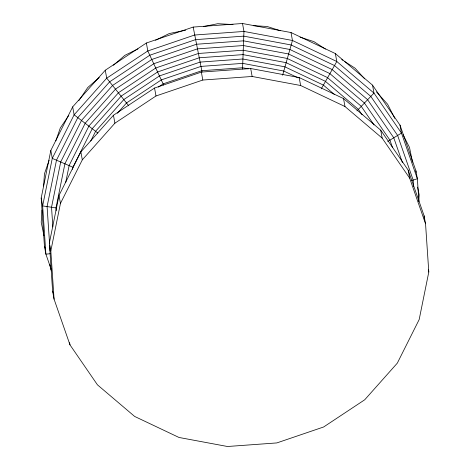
<?xml version="1.0" encoding="UTF-8"?>
<svg xmlns="http://www.w3.org/2000/svg" width="470" height="470" viewBox="0 0 470 470"><rect width="100%" height="100%" fill="white"/><g stroke="black" fill="none" stroke-linecap="round" stroke-linejoin="round"><path stroke-width="0.7" d="M242.538 69.049L243.959 31.443L242.514 23.5L193.182 27.072L146.37 43.011L105.268 70.23L72.68 106.872L50.831 150.441L41.201 197.97L44.45 246.215L45.89 254.158L51.436 270.074M42.012 210.078L41.207 222.21L43.922 235.529M43.616 186.038L44.427 173.906L49.127 160.293M418.741 201.248L419.17 194.827L417.601 187.13M56.165 210.813L55.971 207.916L64.93 163.683L85.27 123.134L115.597 89.03L153.849 63.703L197.418 48.868L243.337 45.537L288.468 53.95L329.746 73.52L364.35 102.918L389.924 140.142L392.556 147.686M49.379 242.99L59.008 195.461L80.864 151.892L113.452 115.25L154.548 88.037L201.36 72.092L250.692 68.52L299.19 77.556L343.535 98.583L380.718 130.172L408.201 170.163L424.11 215.842L425.55 223.785L428.799 272.03L419.17 319.559L397.32 363.128L364.732 399.77L323.63 426.989L276.818 442.928L227.486 446.5L178.994 437.464L134.643 416.438L97.46 384.848L69.983 344.857L54.074 299.179L52.628 291.236L49.379 242.99L50.825 250.933L54.074 299.179M50.825 250.933L60.454 203.404L82.309 159.841L114.892 123.199L155.993 95.98L202.805 80.041L252.137 76.463L300.63 85.499L344.98 106.525L382.163 138.115L409.646 178.112L425.55 223.785M65.659 182.707L69.155 165.452L88.989 125.907L118.563 92.649L155.864 67.95L198.352 53.48L243.125 50.237L287.141 58.439L327.39 77.521L361.136 106.191L374.026 124.95M72.486 169.382L72.921 167.244L92.308 128.586L121.219 96.08L157.685 71.928L199.215 57.787L242.984 54.62L286.007 62.633L325.357 81.292L358.346 109.316L362.065 114.727M282.617 75.224L292.452 40.479L291.006 32.536L242.514 23.5M55.836 140.888L60.301 127.969L68.802 115.444M90.734 141.029L95.633 131.265L123.88 99.505L159.506 75.911L200.079 62.099L242.843 58.997L284.879 66.828L323.319 85.058L334.434 94.499M321.28 88.824L336.802 61.505L335.357 53.562L291.006 32.536M78.854 100.633L87.755 87.514L99.264 77.544M117.347 113.27L126.542 102.93L161.328 79.894L200.949 66.405L242.702 63.38L283.745 71.029L298.233 77.897M356.947 110.873L373.979 93.095L372.54 85.152L335.357 53.562M113.411 65.283L124.914 55.313L137.998 48.892M158.296 87.091L163.149 83.877L201.812 70.712L242.561 67.762L248.283 68.826M387.727 141.482L401.462 133.092L400.017 125.143L372.54 85.152M155.523 40.285L169.253 33.546L185.685 30.209M411.35 180.615L417.372 178.764L415.927 170.822L400.017 125.143M203.434 26.608L217.739 23.706L233.014 24.558M50.261 253.712L45.89 254.158L42.641 205.913L41.201 197.97M253.242 25.686L267.078 26.461L280.202 30.709M55.971 207.916L42.641 205.913L52.27 158.384L74.125 114.815L106.713 78.173L147.809 50.96L194.621 35.021L243.959 31.443L292.452 40.479L336.802 61.505L373.979 93.095L401.462 133.092L417.372 178.764L418.893 201.424M300.083 37.148L313.895 41.619L325.428 49.062M72.921 167.244L52.27 158.384L50.831 150.441M341.678 59.549L342.883 60.33M344.692 61.494L355.014 68.156L364.679 78.854M97.854 133.051L74.125 114.815L72.68 106.872M376.488 91.926L387.627 104.258L394.771 118.364M128.757 105.785L106.713 78.173L105.268 70.23M403.025 134.655L409.505 147.463L412.513 162.209M51.512 270.849L50.866 269.574L49.867 264.675M163.666 85.058L147.809 50.96L146.37 43.011M402.443 162.685L393.772 137.792L367.558 99.646L332.096 69.513L289.796 49.462L243.542 40.843L196.489 44.25L151.839 59.455L112.636 85.411L81.557 120.361L60.712 161.921L51.53 207.252L52.857 226.969M44.45 246.215L45.39 248.912M52.628 291.236L53.351 293.309M202.065 71.986L193.182 27.072M428.405 269.868L428.799 272.03M408.201 170.163L409.646 178.112M380.718 130.172L382.163 138.115M343.535 98.583L344.98 106.525M299.19 77.556L300.63 85.499M250.692 68.52L252.137 76.463M201.36 72.092L202.805 80.041M154.548 88.037L155.993 95.98M113.452 115.25L114.892 123.199M80.864 151.892L82.309 159.841M59.008 195.461L60.454 203.404M69.589 342.689L69.983 344.857M424.11 215.842L424.351 219.496M415.927 170.822L416.021 172.243M413.594 186.59L413.159 180.063L397.62 135.442L370.771 96.368L334.446 65.512L291.124 44.967L243.748 36.143L195.555 39.633L149.824 55.207L109.675 81.792L77.838 117.588L56.494 160.153L47.082 206.583L49.573 243.56M49.72 245.734L50.067 250.81"/></g></svg>
